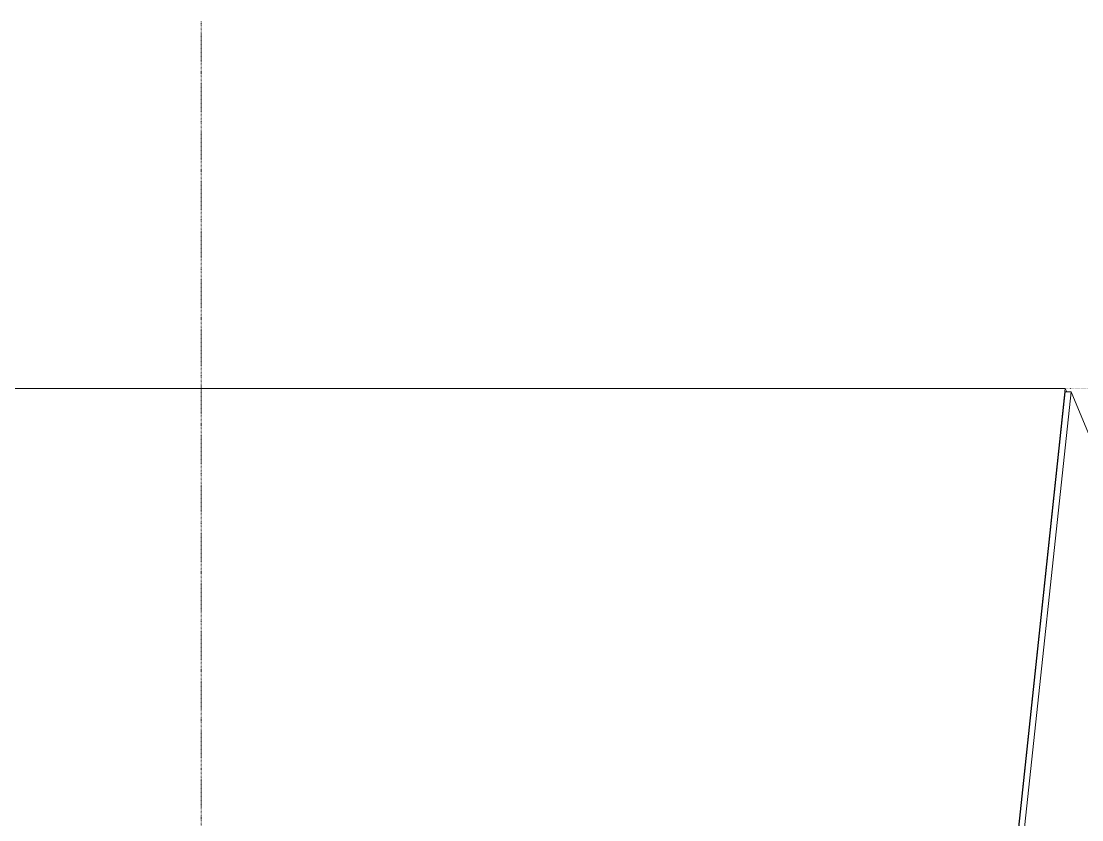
# Model space of a CAD drawing. Header units: millimetres. Extents: x -6736 to 224393, y -6260 to 72638.
# Drawn here: x 14845 to 22826, y 11180 to 17188 of the extents above; entities that cross this region are included whole.
import ezdxf

# ---------------------------------------------------------------- set-up
doc = ezdxf.new("R2010")
doc.units = ezdxf.units.MM
doc.linetypes.add('HA_DashDot_10mm-S3mm', pattern=[10, 4, -3, 0, -3])
doc.linetypes.add('HA_Dot-S4mm', pattern=[4, 0, -4])
for name, color, linetype, lineweight in [('A-FLOR-LEVL-OTLN', 9, 'Continuous', 9), ('A-ROOF-____-OTLN', 9, 'Continuous', 9), ('A-WALL-____-OTLN', 9, 'Continuous', 9), ('S-GRID-____-OTLN', 9, 'Continuous', 5)]:
    doc.layers.add(name, color=color, linetype=linetype, lineweight=lineweight)

# ---------------------------------------------------------------- blocks, each defined once
blk = doc.blocks.new('185-01_OBJEKT A_Central_rvt-1-A_pohled jižní_DPS pohled')
at = {"layer": 'A-ROOF-____-OTLN', "color": 7}
for p, q in [((-385, 14424.9), (22701.9, 14424.9)), ((21755, 5567.1), (22701.9, 14424.9)), ((22701.9, 14424.9), (22713, 14398.4))]:
    blk.add_line(p, q, dxfattribs=at)
at = {"layer": 'A-WALL-____-OTLN', "color": 7}
for p, q in [((21752.6, 5511.6), (22701.7, 14398.4)), ((22745.3, 14398.4), (21787.6, 5430.7)), ((22745.3, 14398.4), (22701.7, 14398.4)), ((24948.6, 9111.2), (22745.3, 14398.4))]:
    blk.add_line(p, q, dxfattribs=at)

msp = doc.modelspace()

# ---------------------------------------------------------------- linework, layer by layer
at = {"layer": 'A-FLOR-LEVL-OTLN', "linetype": 'HA_Dot-S4mm', "lineweight": 5}
msp.add_line((-4080.2, 14425), (29159.8, 14425), dxfattribs=at)
at = {"layer": 'S-GRID-____-OTLN', "linetype": 'HA_DashDot_10mm-S3mm', "lineweight": 9}
for p, q in [((16200, 14688), (16200, 17188)), ((16200, -3059.8), (16200, 14688))]:
    msp.add_line(p, q, dxfattribs=at)

# ---------------------------------------------------------------- block references
at = {"lineweight": 5}
msp.add_blockref('185-01_OBJEKT A_Central_rvt-1-A_pohled jižní_DPS pohled', (0, 0), dxfattribs=at)

doc.saveas('drawing.dxf')
